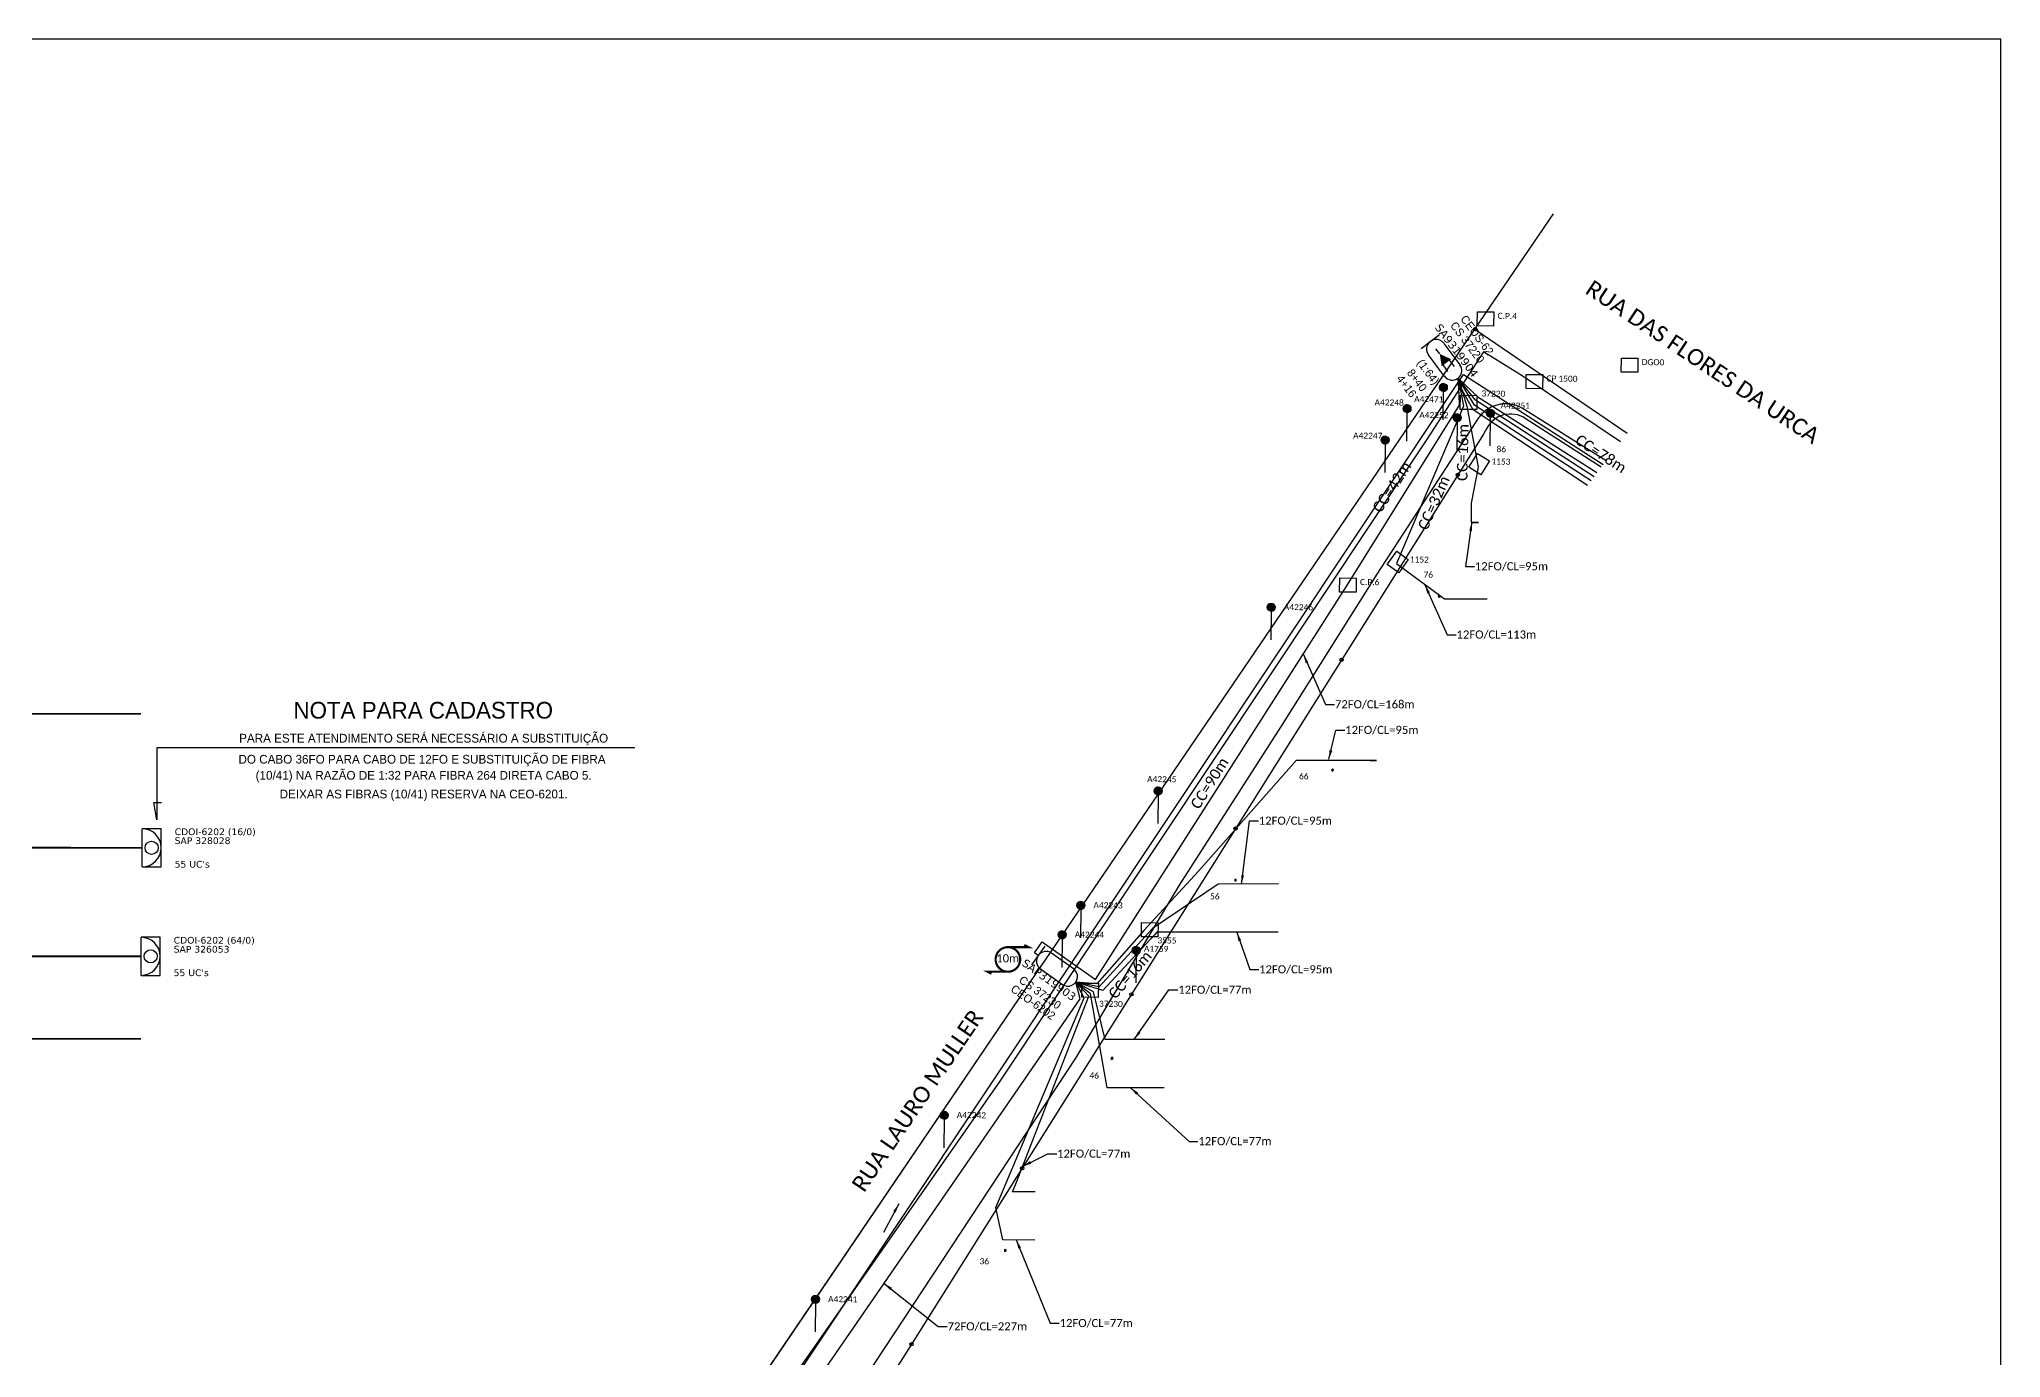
# Model space of a CAD drawing. Extents: x -89 to 1725, y 705 to 1299.
# Drawn here: x 311.4 to 749.2, y 1004.8 to 1299 of the extents above; entities that cross this region are included whole.
import ezdxf
from ezdxf.enums import TextEntityAlignment as Align

# ---------------------------------------------------------------- set-up
doc = ezdxf.new("R2010")
doc.units = 0
for name, color, linetype in [('CD a instalar', 1, 'Continuous'), ('CDO_INTERIOR', 1, 'Continuous'), ('CEO', 5, 'Continuous'), ('CEOS', 1, 'Continuous'), ('label_cabos', 7, 'Continuous'), ('LAYOUT', 7, 'Continuous'), ('LEGENDAS_INFRAESTRUTURAS', 7, 'Continuous'), ('MUB_DIVISA', 7, 'Continuous'), ('MUB_EDIFICACOES', 7, 'Continuous'), ('MUB_MEIOFIO', 7, 'Continuous'), ('MUB_NUMERACAO', 7, 'Continuous'), ('MUB_QUADRAS', 7, 'Continuous'), ('MUB_SEGMENTO', 7, 'Continuous'), ('NOS_DE_INFRAESTRUTURA', 7, 'Continuous')]:
    doc.layers.add(name, color=color, linetype=linetype)
doc.styles.add('Legend', font='calibri.ttf')
doc.styles.add('siredit', font='verdana.ttf')
doc.styles.add('Style-font000', font='font000.shx')
doc.linetypes.add('FENCELINE1', pattern='A,0.25,-0.1,[133,ltypeshp.shx,S=0.1,R=0,X=-0.1,Y=0],-0.1,1', length=1.45)
doc.dimstyles.new('CC', dxfattribs={"dimtxt": 1, "dimasz": 2, "dimexe": 0.18, "dimexo": 0.0625, "dimgap": 0.09, "dimtad": 0, "dimdec": 0, "dimrnd": 1, "dimzin": 0, "dimdsep": 46, "dimtxsty": 'siredit', "dimblk": 'NONE', "dimcen": 0, "dimse1": 1, "dimse2": 1, "dimsd1": 1, "dimsd2": 1, "dimclrt": 7, "dimadec": 0, "dimazin": 0, "dimtfac": 1, "dimtdec": 0, "dimtofl": 0, "dimtmove": 0, "dimatfit": 3, "dimfxl": 0, "dimtolj": 1, "dimtzin": 0, "dimarcsym": 0})

# ---------------------------------------------------------------- blocks, each defined once
blk = doc.blocks.new('DV')
at = {"linetype": 'Continuous'}
blk.add_circle((0, 0), 0.00000275, dxfattribs=at)
blk = doc.blocks.new('FNDM')
at = {"color": 0}
for p, q in [((0, 0.0000017), (-0.0000017, 0)), ((0.0000012, 0.0000012), (-0.0000012, 0.0000012)), ((-0.0000012, 0.0000012), (-0.0000012, -0.0000012)), ((0.0000017, 0), (0, 0.0000017)), ((0.0000012, -0.0000012), (0.0000012, 0.0000012)), ((-0.0000017, 0), (0, -0.0000017)), ((-0.0000012, -0.0000012), (0.0000012, -0.0000012)), ((0, -0.0000017), (0.0000017, 0))]:
    blk.add_line(p, q, dxfattribs=at)
blk = doc.blocks.new('*X98')
at = {"color": 0}
for p, q in [((-0.679997, 0.416018), (-0.018018, 1.077997)), ((-0.679809, 0.433884), (-0.035884, 1.077809)), ((-0.679715, 0.398622), (-0.000622, 1.077715)), ((-0.67911, 0.452261), (-0.054261, 1.07711)), ((-0.678999, 0.381661), (0.016339, 1.076999)), ((-0.677877, 0.365105), (0.032895, 1.075877)), ((-0.677853, 0.471196), (-0.073196, 1.075853)), ((-0.676376, 0.348929), (0.049071, 1.074376)), ((-0.675978, 0.490748), (-0.092748, 1.073978)), ((-0.674518, 0.333109), (0.064891, 1.072518)), ((-0.673417, 0.510987), (-0.112987, 1.071417)), ((-0.672323, 0.317627), (0.080373, 1.070323)), ((-0.67008, 0.532002), (-0.134002, 1.06808)), ((-0.669809, 0.302463), (0.095537, 1.067809)), ((-0.666991, 0.287604), (0.110396, 1.064991)), ((-0.665856, 0.553903), (-0.155903, 1.063856)), ((-0.663883, 0.273034), (0.124966, 1.061883)), ((-0.660603, 0.576834), (-0.178834, 1.058603)), ((-0.660497, 0.258742), (0.139258, 1.058497)), ((-0.656846, 0.244715), (0.153285, 1.054846)), ((-0.654125, 0.600989), (-0.202989, 1.052125)), ((-0.652938, 0.230945), (0.167055, 1.050938)), ((-0.648783, 0.217422), (0.180578, 1.046783)), ((-0.646156, 0.626637), (-0.228637, 1.044156)), ((-0.64439, 0.204138), (0.193862, 1.04239)), ((-0.639766, 0.191085), (0.206915, 1.037766)), ((-0.636298, 0.654172), (-0.256172, 1.034298)), ((-0.634917, 0.178256), (0.219744, 1.032917)), ((-0.62985, 0.165645), (0.232355, 1.02785)), ((-0.624571, 0.153247), (0.244753, 1.022571)), ((-0.623925, 0.684222), (-0.286222, 1.021925)), ((-0.619084, 0.141056), (0.256944, 1.017084)), ((-0.613395, 0.129067), (0.268933, 1.011395)), ((-0.607932, 0.717893), (-0.319893, 1.005932)), ((-0.607508, 0.117277), (0.280723, 1.005508)), ((-0.601426, 0.10568), (0.29232, 0.999426)), ((-0.595154, 0.094275), (0.303725, 0.993154)), ((-0.588694, 0.083057), (0.314943, 0.986694)), ((-0.58596, 0.757543), (-0.359543, 0.98396)), ((-0.58205, 0.072024), (0.325976, 0.98005)), ((-0.575224, 0.061172), (0.336828, 0.973224)), ((-0.568219, 0.0505), (0.3475, 0.966219)), ((-0.561036, 0.040005), (0.357995, 0.959036)), ((-0.553678, 0.029685), (0.368315, 0.951678)), ((-0.550397, 0.810783), (-0.412783, 0.948397)), ((-0.546146, 0.01954), (0.37846, 0.944146)), ((-0.538442, 0.009566), (0.388434, 0.936442)), ((-0.530567, -0.000236), (0.398236, 0.928567)), ((-0.522522, -0.009869), (0.407869, 0.920522)), ((-0.514308, -0.019333), (0.417333, 0.912308)), ((-0.505925, -0.028628), (0.426628, 0.903925)), ((-0.497375, -0.037756), (0.435756, 0.895375)), ((-0.488657, -0.046715), (0.444715, 0.886657)), ((-0.479772, -0.055508), (0.453508, 0.877772)), ((-0.470719, -0.064133), (0.462133, 0.868719)), ((-0.461499, -0.07259), (0.47059, 0.859499)), ((-0.45211, -0.080879), (0.478879, 0.85011)), ((-0.442553, -0.089), (0.487, 0.840553)), ((-0.432826, -0.096951), (0.494951, 0.830826)), ((-0.422929, -0.104731), (0.502731, 0.820929)), ((-0.41286, -0.11234), (0.51034, 0.81086)), ((-0.402619, -0.119776), (0.517776, 0.800619)), ((-0.392202, -0.127037), (0.525037, 0.790202)), ((-0.381609, -0.134122), (0.532122, 0.779609)), ((-0.370838, -0.141028), (0.539028, 0.768838)), ((-0.359886, -0.147754), (0.545754, 0.757886)), ((-0.348751, -0.154296), (0.552296, 0.746751)), ((-0.337429, -0.160652), (0.558652, 0.735429)), ((-0.325919, -0.16682), (0.56482, 0.723919)), ((-0.314215, -0.172794), (0.570794, 0.712215)), ((-0.302316, -0.178572), (0.576572, 0.700316)), ((-0.290215, -0.184149), (0.582149, 0.688215)), ((-0.27791, -0.189522), (0.587522, 0.67591)), ((-0.265395, -0.194684), (0.592684, 0.663395)), ((-0.252664, -0.199631), (0.597631, 0.650664)), ((-0.239711, -0.204356), (0.602356, 0.637711)), ((-0.226531, -0.208853), (0.606853, 0.624531)), ((-0.213115, -0.213115), (0.611115, 0.611115)), ((-0.199456, -0.217134), (0.615134, 0.597456)), ((-0.185546, -0.220901), (0.618901, 0.583546)), ((-0.171373, -0.224406), (0.622406, 0.569373)), ((-0.156929, -0.22764), (0.62564, 0.554929)), ((-0.1422, -0.230589), (0.628589, 0.5402)), ((-0.127174, -0.23324), (0.63124, 0.525174)), ((-0.111836, -0.23558), (0.63358, 0.509836)), ((-0.096169, -0.23759), (0.63559, 0.494169)), ((-0.080154, -0.239253), (0.637253, 0.478154)), ((-0.06377, -0.240547), (0.638547, 0.46177)), ((-0.046993, -0.241448), (0.639448, 0.444993)), ((-0.029795, -0.241927), (0.639927, 0.427795)), ((-0.012144, -0.241953), (0.639953, 0.410144)), ((0.006, -0.241488), (0.639488, 0.392)), ((0.024679, -0.240486), (0.638486, 0.373321)), ((0.043948, -0.238895), (0.636895, 0.354052)), ((0.063871, -0.236649), (0.634649, 0.334129)), ((0.084528, -0.23367), (0.63167, 0.313472)), ((0.106018, -0.229858), (0.627858, 0.291982)), ((0.12847, -0.225084), (0.623084, 0.26953)), ((0.152051, -0.21918), (0.61718, 0.245949)), ((0.176993, -0.211916), (0.609916, 0.221007)), ((0.203627, -0.20296), (0.60096, 0.194373)), ((0.232456, -0.191808), (0.589808, 0.165544)), ((0.264325, -0.177617), (0.575617, 0.133675)), ((0.300865, -0.158754), (0.556754, 0.097135)), ((0.346227, -0.13107), (0.52907, 0.051773)), ((0.43272, -0.062254), (0.460254, -0.03472))]:
    blk.add_line(p, q, dxfattribs=at)
blk = doc.blocks.new('A$C2D1F050B')
at = {"layer": 'LAYOUT', "color": 1, "const_width": 0.4}
blk.add_lwpolyline([(0, 2.27, 1.000012), (0, -2.27, 0.999978)], format="xyb", close=True, dxfattribs=at)
for points in [[(0, 2.27), (3.79, 2.27), (3.03, 2.65)], [(0, -2.27), (-3.79, -2.27), (-3.03, -2.65)]]:
    blk.add_lwpolyline(points, dxfattribs=at)
at = {"layer": 'LAYOUT', "color": 1, "style": 'Legend'}
blk.add_text('10m', height=1.5, dxfattribs=at).set_placement((-2.15, -0.54))
blk = doc.blocks.new('_None')

msp = doc.modelspace()

# ---------------------------------------------------------------- linework, layer by layer
for points in [[(-89.32, 705.02), (749.25, 705.02), (749.25, 1299.02), (-89.32, 1299.02), (-89.32, 705.02)], [(417.9, 906.79), (629.3, 1224.19), (660.53, 1204.13)]]:
    msp.add_lwpolyline(points)
at = {"color": 3, "ltscale": 0.5}
msp.add_lwpolyline([(219.29, 1118.62), (334.4, 1118.62)], dxfattribs=at)
at = {"layer": 'CD a instalar', "color": 5, "linetype": 'Continuous'}
for points in [[(534.41, 1094.6), (533.61, 1095.18), (535.25, 1097.66), (547.22, 1089.22), (603.31, 1177.09), (628.45, 1217.35), (628.38, 1219.66), (628.1, 1223.39)], [(412.74, 891.66), (411.65, 890.32), (408.95, 892.54), (417.19, 901.29), (543.78, 1084.9), (542.77, 1088.64)]]:
    msp.add_lwpolyline(points, dxfattribs=at)
at = {"layer": 'CD a instalar', "color": 7, "linetype": 'Continuous'}
for points in [[(628.1, 1223.39), (629.3, 1217.17), (614.34, 1182.04), (625.09, 1174.15), (634.62, 1174.15)], [(628.1, 1223.39), (630.06, 1217.19), (632.61, 1203.51), (631.04, 1195.48), (631.04, 1191.23), (632.71, 1191.19), (631.04, 1191.23)], [(657.8, 1200.51), (631.81, 1217.41), (628.1, 1223.39)], [(658.48, 1201.41), (631.98, 1218.47), (628.1, 1223.39)], [(659.12, 1202.26), (632.75, 1219.05), (628.1, 1223.39)], [(657.02, 1199.48), (631.52, 1216.35), (628.67, 1221.43)], [(608.48, 1138.1), (609.88, 1138.1), (591.98, 1138.1), (570.21, 1113.43), (558.01, 1100.19), (547.47, 1088.25), (542.77, 1088.64)], [(588.07, 1110.54), (574.56, 1110.52), (559.9, 1100.58), (548, 1087.56), (542.77, 1088.64)], [(587.96, 1099.78), (579.4, 1099.76), (560.91, 1099.76), (560.37, 1099.21), (548.84, 1086.78), (542.77, 1088.64)], [(533.63, 1031.1), (526.51, 1031.18), (524.94, 1038.34), (544.67, 1085.15), (542.77, 1088.64)], [(533.74, 1041.86), (533.74, 1041.86), (528.68, 1041.89), (529.55, 1043.98), (545.67, 1085.48), (542.77, 1088.64), (542.77, 1088.64)], [(562.65, 1075.85), (549.37, 1075.85), (546.76, 1086.49), (542.77, 1088.64)], [(562.54, 1065.09), (549.78, 1065.09), (546.05, 1086.04), (542.77, 1088.64)]]:
    msp.add_lwpolyline(points, dxfattribs=at)
at = {"layer": 'CD a instalar', "color": 7, "linetype": 'Continuous', "const_width": 0.4}
for points in [[(334.17, 1148.5), (254.17, 1148.5), (219.29, 1118.7)], [(334.17, 1075.99), (254.17, 1075.99), (219.29, 1118.62)]]:
    msp.add_lwpolyline(points, dxfattribs=at)
at = {"layer": 'CD a instalar', "color": 3, "linetype": 'Continuous', "const_width": 0.4}
msp.add_lwpolyline([(334.4, 1118.62), (219.29, 1118.7)], dxfattribs=at)
at = {"layer": 'CD a instalar', "linetype": 'Continuous', "const_width": 0.4}
msp.add_lwpolyline([(334.17, 1094.4), (253.66, 1094.39)], dxfattribs=at)
at = {"layer": 'CDO_INTERIOR', "color": 3}
for p, q in [((338.65, 1122.87), (334.4, 1122.87)), ((338.64, 1114.37), (338.65, 1122.87)), ((334.39, 1114.37), (338.64, 1114.37))]:
    msp.add_line(p, q, dxfattribs=at)
at = {"layer": 'CDO_INTERIOR'}
for p, q in [((338.43, 1098.65), (334.18, 1098.65)), ((338.42, 1090.15), (338.43, 1098.65)), ((334.17, 1090.15), (338.42, 1090.15))]:
    msp.add_line(p, q, dxfattribs=at)
at = {"layer": 'CDO_INTERIOR', "color": 3}
msp.add_lwpolyline([(334.39, 1114.37), (334.4, 1122.87)], dxfattribs=at)
at = {"layer": 'CDO_INTERIOR'}
msp.add_lwpolyline([(334.17, 1090.15), (334.18, 1098.65)], dxfattribs=at)
at = {"layer": 'CDO_INTERIOR', "color": 3}
msp.add_circle((336.52, 1118.62), 1.47, dxfattribs=at)
at = {"layer": 'CDO_INTERIOR'}
msp.add_circle((336.3, 1094.4), 1.47, dxfattribs=at)
at = {"layer": 'CDO_INTERIOR', "color": 3}
msp.add_arc((334.4, 1118.62), 4.25, 269.9724, 89.9724, dxfattribs=at)
at = {"layer": 'CDO_INTERIOR'}
msp.add_arc((334.17, 1094.4), 4.25, 269.9724, 89.9724, dxfattribs=at)
at = {"layer": 'CEO', "color": 7}
for p, q in [((542.27, 1091.62), (537.39, 1095.1)), ((534.91, 1091.62), (539.79, 1088.14))]:
    msp.add_line(p, q, dxfattribs=at)
msp.add_lwpolyline([(535.9, 1096.7), (532.91, 1092.5)], dxfattribs=at)
for centre, start, end in [((536.15, 1093.36), 54.5073, 234.5073), ((541.03, 1089.88), 234.5073, 54.5073)]:
    msp.add_arc(centre, 2.14, start, end, dxfattribs=at)
at = {"layer": 'CEOS', "color": 7}
for p, q in [((624.92, 1231.17), (628.53, 1226.38)), ((625.11, 1223.81), (621.51, 1228.6))]:
    msp.add_line(p, q, dxfattribs=at)
for points in [[(619.87, 1230.05), (623.99, 1233.14)], [(624.02, 1228.81), (623.16, 1229.97)], [(624.7, 1226.37), (625.79, 1224.91)], [(626.12, 1227.43), (627.21, 1225.98)]]:
    msp.add_lwpolyline(points, dxfattribs=at)
msp.add_lwpolyline([(624.02, 1228.81, 0, 2.64, 0), (625.51, 1226.84, 2.64, 2.64, 0)], format="xyseb", dxfattribs=at)
at = {"layer": 'CEOS', "color": 1, "linetype": 'Continuous'}
msp.add_lwpolyline([(444.36, 1140.9), (337.68, 1140.9), (337.68, 1124.85), (337.01, 1128.76), (338.69, 1128.76)], dxfattribs=at)
at = {"layer": 'CEOS', "color": 7}
for centre, start, end in [((623.22, 1229.89), 36.9248, 216.9248), ((626.82, 1225.1), 216.9248, 36.9248)]:
    msp.add_arc(centre, 2.14, start, end, dxfattribs=at)
at = {"layer": 'MUB_EDIFICACOES', "color": 253, "linetype": 'Continuous'}
msp.add_lwpolyline([(424.72, 929.45), (530.12, 1085.01), (631.88, 1234.32), (649.4, 1260.06)], dxfattribs=at)
at = {"layer": 'MUB_MEIOFIO', "color": 252, "linetype": 'Continuous'}
for points in [[(664.34, 1209.18), (642.44, 1223.91), (633.78, 1229.29), (621.23, 1209.84), (525.81, 1066.53), (426.3, 924.06), (423, 921.54), (419.87, 919.4), (416.5, 917.79), (414.1, 916.55), (410.8, 916.19), (408.04, 915.93), (405.19, 916.19), (402.71, 916.63), (399.06, 917.96), (397.03, 919.32), (395.24, 920.54), (389.12, 924.5)], [(661.17, 1204.98), (642.68, 1216.54), (642.46, 1216.68), (642.24, 1216.8), (642.01, 1216.92), (641.78, 1217.03), (641.54, 1217.13), (641.31, 1217.22), (641.06, 1217.3), (640.82, 1217.38), (640.57, 1217.45), (640.32, 1217.5), (640.07, 1217.55), (639.82, 1217.6), (639.57, 1217.63), (639.31, 1217.65), (639.06, 1217.67), (638.8, 1217.67), (638.55, 1217.67), (638.29, 1217.66), (638.04, 1217.64), (637.78, 1217.61), (637.53, 1217.57), (637.28, 1217.53), (637.03, 1217.47), (636.78, 1217.41), (636.53, 1217.34), (636.29, 1217.26), (636.05, 1217.17), (635.81, 1217.07), (635.58, 1216.97), (635.35, 1216.85), (635.13, 1216.73), (634.9, 1216.61), (634.69, 1216.47), (634.48, 1216.33), (634.27, 1216.18), (634.07, 1216.02), (633.87, 1215.85), (633.68, 1215.68), (633.5, 1215.5), (633.32, 1215.32), (633.15, 1215.13), (632.98, 1214.94), (632.82, 1214.73), (632.67, 1214.53), (632.53, 1214.32), (632.39, 1214.1), (632.26, 1213.88), (609.97, 1179.67), (588.51, 1145.51), (565.87, 1110.28), (542.7, 1071.7), (465.93, 955.2)]]:
    msp.add_lwpolyline(points, dxfattribs=at)
at = {"layer": 'MUB_QUADRAS', "color": 252, "linetype": 'Continuous'}
for points in [[(391.73, 926.67), (397.14, 923.15), (398.89, 922.12), (400.75, 921.27), (402.68, 920.62), (404.68, 920.17), (406.71, 919.93), (408.75, 919.9), (410.79, 920.1), (412.78, 920.51), (414.74, 921.11), (416.61, 921.92), (418.39, 922.93), (420.05, 924.11), (421.59, 925.46), (422.97, 926.96), (424.19, 928.6), (424.72, 929.45), (476.22, 1005.46), (530.12, 1085.01), (631.88, 1234.32), (665.83, 1211.14)], [(660.09, 1203.54), (643.1, 1214.43), (642.54, 1214.74), (641.97, 1215), (641.37, 1215.19), (640.75, 1215.32), (640.13, 1215.39), (639.49, 1215.39), (638.86, 1215.32), (638.24, 1215.19), (637.64, 1215), (637.06, 1214.74), (636.51, 1214.43), (636.01, 1214.05), (635.54, 1213.63), (635.11, 1213.16), (634.74, 1212.65), (634.51, 1212.27), (633.77, 1210.91), (504.64, 1005.46), (492.77, 987)]]:
    msp.add_lwpolyline(points, dxfattribs=at)
at = {"layer": 'NOS_DE_INFRAESTRUTURA', "color": 5}
for p, q in [((632.39, 1235.08), (632.43, 1238.23)), ((636.06, 1235.04), (632.39, 1235.08)), ((632.43, 1238.23), (636.1, 1238.18)), ((636.1, 1238.18), (636.06, 1235.04)), ((664.55, 1224.75), (664.58, 1227.9)), ((664.58, 1227.9), (668.25, 1227.85)), ((668.25, 1227.85), (668.21, 1224.71)), ((643.31, 1221.1), (643.34, 1224.24)), ((643.34, 1224.24), (647.01, 1224.2)), ((647.01, 1224.2), (646.97, 1221.05)), ((668.21, 1224.71), (664.55, 1224.75)), ((628.6, 1216.44), (628.64, 1219.58)), ((628.64, 1219.58), (632.31, 1219.54)), ((632.31, 1219.54), (632.27, 1216.39)), ((646.97, 1221.05), (643.31, 1221.1)), ((632.27, 1216.39), (628.6, 1216.44)), ((630.55, 1203.51), (632.48, 1206.63)), ((632.48, 1206.63), (635.16, 1204.98)), ((635.16, 1204.98), (633.23, 1201.86)), ((633.23, 1201.86), (630.55, 1203.51)), ((612.31, 1181.8), (614.45, 1184.78)), ((614.45, 1184.78), (617.01, 1182.95)), ((617.01, 1182.95), (614.87, 1179.97)), ((601.68, 1175.69), (601.72, 1178.84)), ((601.72, 1178.84), (605.39, 1178.79)), ((605.39, 1178.79), (605.35, 1175.65)), ((614.87, 1179.97), (612.31, 1181.8)), ((605.35, 1175.65), (601.68, 1175.69)), ((557.44, 1098.77), (557.48, 1101.92)), ((557.48, 1101.92), (561.15, 1101.87)), ((561.15, 1101.87), (561.11, 1098.73)), ((561.11, 1098.73), (557.44, 1098.77)), ((544.12, 1085.28), (544.16, 1088.43)), ((544.16, 1088.43), (547.83, 1088.38)), ((547.83, 1088.38), (547.79, 1085.24)), ((547.79, 1085.24), (544.12, 1085.28))]:
    msp.add_line(p, q, dxfattribs=at)
at = {"layer": 'NOS_DE_INFRAESTRUTURA', "color": 1}
for p, q in [((624.82, 1220.45), (624.74, 1214.07)), ((616.7, 1215.73), (616.63, 1209.35)), ((627.89, 1213.69), (627.81, 1207.31)), ((635.31, 1214.67), (635.23, 1208.3)), ((611.82, 1208.71), (611.74, 1202.33)), ((586.4, 1171.39), (586.32, 1165.01)), ((561.15, 1130.41), (561.07, 1124.03)), ((543.91, 1104.88), (543.83, 1098.5)), ((539.74, 1098.32), (539.66, 1091.94)), ((556.26, 1094.84), (556.18, 1088.46)), ((513.4, 1058.06), (513.32, 1051.68)), ((484.68, 1016.98), (484.6, 1010.6))]:
    msp.add_line(p, q, dxfattribs=at)
for centre in [(624.83, 1221.33), (616.72, 1216.62), (627.9, 1214.58), (635.32, 1215.56), (611.83, 1209.59), (586.41, 1172.27), (561.16, 1131.3), (543.92, 1105.76), (539.75, 1099.21), (556.27, 1095.72), (513.41, 1058.95), (484.69, 1017.86)]:
    msp.add_circle(centre, 0.888, dxfattribs=at)

# ---------------------------------------------------------------- block references
at = {"layer": 'LAYOUT', "linetype": 'Continuous', "xscale": 1.208053691275168, "yscale": 1.208053691275168, "zscale": 1.208053691275168}
msp.add_blockref('A$C2D1F050B', (527.64, 1093.71), dxfattribs=at)
at = {"layer": 'MUB_DIVISA', "color": 255, "xscale": 134479.9217636862, "yscale": 134479.9217636862, "zscale": 134479.9217636862}
for p, rotation in [((631.91, 1234.3), 359.2877144578134), ((628.05, 1201.8), 359.2877182215969), ((602.13, 1160.56), 359.2877891475977), ((578.45, 1122.89), 359.287853930596), ((555.21, 1085.92), 359.2879175113529), ((530.82, 1047.11), 359.2879842600393), ((506.15, 1007.85), 359.2880517826716)]:
    msp.add_blockref('DV', p, dxfattribs=dict(at, rotation=rotation))
at = {"layer": 'NOS_DE_INFRAESTRUTURA', "color": 1}
for name, p, xscale, yscale, zscale, rotation in [('*X98', (624.85, 1220.77), 1.344799217636862, 1.344799217636862, 1.344799217636862, 359.2877423102705), ('*X98', (616.74, 1216.05), 1.344799217636862, 1.344799217636862, 1.344799217636862, 359.2877575077085), ('*X98', (627.92, 1214.01), 1.344799217636862, 1.344799217636862, 1.344799217636862, 359.2877173881694), ('*X98', (635.34, 1215), 1.344799217636862, 1.344799217636862, 1.344799217636862, 359.2876986845363), ('*X98', (611.85, 1209.03), 1.344799217636862, 1.344799217636862, 1.344799217636862, 359.2877710711999), ('FNDM', (623.9, 1174.73), 134479.9217636862, 134479.9217636861, 134479.9217636862, 103.2877242697481), ('*X98', (586.43, 1171.71), 1.344799217636862, 1.344799217636862, 1.344799217636862, 359.2878414438508), ('FNDM', (600.12, 1135.94), 134479.9217636862, 134479.9217636861, 134479.9217636862, 172.2877890800654), ('*X98', (561.18, 1130.74), 1.344799217636862, 1.344799217636862, 1.344799217636862, 359.2879103263066), ('FNDM', (578.42, 1111.4), 134479.9217636861, 134479.9217636862, 134479.9217636862, 269.2878510509402), ('*X98', (543.94, 1105.2), 1.344799217636862, 1.344799217636862, 1.344799217636862, 359.2879579854269), ('*X98', (539.77, 1098.64), 1.344799217636862, 1.344799217636862, 1.344799217636862, 359.28796940636), ('*X98', (556.29, 1095.16), 1.344799217636862, 1.344799217636862, 1.344799217636862, 359.2879164996259), ('FNDM', (550.87, 1071.64), 134479.9217636862, 134479.9217636862, 134479.9217636862, 232.287927507902), ('*X98', (513.43, 1058.39), 1.344799217636862, 1.344799217636862, 1.344799217636862, 359.2880419140269), ('FNDM', (527.04, 1028.79), 134479.9217636863, 134479.9217636862, 134479.9217636862, 252.2879914314375), ('*X98', (484.71, 1017.3), 1.344799217636862, 1.344799217636862, 1.344799217636862, 359.2881217058419)]:
    msp.add_blockref(name, p, dxfattribs=dict(at, xscale=xscale, yscale=yscale, zscale=zscale, rotation=rotation))

# ---------------------------------------------------------------- texts
at = {"layer": 'CDO_INTERIOR', "color": 3, "style": 'siredit'}
for s, p in [('CDOI-6202 (16/0)', (341.65, 1122.2)), ('SAP 328028', (341.65, 1120.2)), ("55 UC's", (341.64, 1114.95))]:
    msp.add_text(s, height=1.5, rotation=359.9724, dxfattribs=at).set_placement(p, align=Align.MIDDLE_LEFT)
at = {"layer": 'CDO_INTERIOR', "style": 'siredit'}
for s, p in [('CDOI-6202 (64/0)', (341.43, 1097.99)), ('SAP 326053', (341.43, 1095.99)), ("55 UC's", (341.42, 1090.74))]:
    msp.add_text(s, height=1.5, rotation=359.9724, dxfattribs=at).set_placement(p, align=Align.MIDDLE_LEFT)
at = {"layer": 'CEO', "color": 7, "linetype": 'FENCELINE1'}
for s, height, style, p in [('SAP319903', 1.786, 'siredit', (536.83, 1089.15)), ('CEO-6202', 1.81, 'Style-font000', (533.26, 1084.15)), ('CS 37230', 1.81, 'Style-font000', (534.82, 1086.33))]:
    msp.add_text(s, height=height, rotation=324.5073, dxfattribs=dict(at, style=style)).set_placement(p, align=Align.MIDDLE_CENTER)
at = {"layer": 'CEOS', "color": 7, "linetype": 'FENCELINE1'}
for s, height, style, p in [('SA9319904', 1.786, 'siredit', (627.8, 1229.58)), ('CS 37220', 1.81, 'Style-font000', (630.2, 1231.39)), ('CEOS-62', 1.81, 'Style-font000', (632.35, 1233))]:
    msp.add_text(s, height=height, rotation=306.9248, dxfattribs=dict(at, style=style)).set_placement(p, align=Align.MIDDLE_CENTER)
at = {"layer": 'CEOS', "color": 7, "linetype": 'FENCELINE1', "style": 'Style-font000'}
for s, p in [('(1:64)', (622.18, 1225.36)), ('4+16 ', (617.55, 1221.88)), ('8+40', (619.69, 1223.49))]:
    msp.add_text(s, height=1.81, rotation=306.9248, dxfattribs=at).set_placement(p, align=Align.TOP_CENTER)
at = {"layer": 'CEOS', "color": 0, "linetype": 'Continuous', "style": 'Style-font000'}
msp.add_text('NOTA PARA CADASTRO', height=3.7314, dxfattribs=at).set_placement((397.14, 1149.31), align=Align.MIDDLE_CENTER)
at = {"layer": 'CEOS', "color": 1, "linetype": 'Continuous', "style": 'Style-font000'}
for s, p in [('PARA ESTE ATENDIMENTO SERÁ NECESSÁRIO A SUBSTITUIÇÃO', (397.23, 1143.07)), ('DO CABO 36FO PARA CABO DE 12FO E SUBSTITUIÇÃO DE FIBRA ', (397.23, 1138.37)), ('(10/41) NA RAZÃO DE 1:32 PARA FIBRA 264 DIRETA CABO 5.', (397.23, 1134.79))]:
    msp.add_text(s, height=1.9482, dxfattribs=at).set_placement(p, align=Align.MIDDLE_CENTER)
at = {"layer": 'CEOS', "color": 3, "linetype": 'Continuous', "style": 'Style-font000'}
msp.add_text('DEIXAR AS FIBRAS (10/41) RESERVA NA CEO-6201.', height=1.9482, dxfattribs=at).set_placement((397.23, 1130.61), align=Align.MIDDLE_CENTER)
at = {"layer": 'label_cabos', "linetype": 'Continuous', "char_height": 2.416, "attachment_point": 5, "style": 'Legend'}
for s, insert, rotation in [('\\A1;CC=16m', (629.15, 1206.83), 88.7276), ('\\A1;CC=78m', (660.02, 1206.54), 327.0101), ('\\A1;CC=42m', (613.34, 1199.14), 56.6962), ('\\A1;CC=32m', (622.69, 1195.58), 66.1538), ('\\A1;CC=90m', (572.64, 1133.04), 57.972), ('\\A1;CC=16m', (554.9, 1090.29), 49.3053)]:
    msp.add_mtext(s, dxfattribs=dict(at, insert=insert, rotation=rotation))
at = {"layer": 'label_cabos', "linetype": 'Continuous', "char_height": 1.8121, "attachment_point": 4, "style": 'Legend'}
for s, insert in [('12FO/CL=95m', (631.86, 1181.37)), ('12FO/CL=113m', (627.77, 1166.14)), ('72FO/CL=168m', (600.63, 1150.58)), ('12FO/CL=95m', (602.92, 1144.86)), ('12FO/CL=95m', (583.63, 1124.61)), ('12FO/CL=95m', (583.71, 1091.44)), ('12FO/CL=77m', (565.67, 1086.89)), ('12FO/CL=77m', (538.62, 1050.32)), ('12FO/CL=77m', (570.15, 1053.11)), ('72FO/CL=227m', (514.17, 1011.78)), ('12FO/CL=77m', (539.18, 1012.52))]:
    msp.add_mtext(s, dxfattribs=dict(at, insert=insert))
at = {"layer": 'LEGENDAS_INFRAESTRUTURAS', "color": 5, "style": 'Legend'}
for s, rotation, p in [('C.P.4', 359.2877, (636.93, 1236.65)), ('DGO0', 359.2876, (669.08, 1226.32)), ('CP 1500', 359.2877, (647.84, 1222.67)), ('37220', 359.2877, (633.34, 1219.32)), ('1153', 359.2877, (635.55, 1204.15)), ('1152', 359.2877, (617.34, 1182.29)), ('C.P.6', 359.2878, (606.22, 1177.26)), ('3555', 359.2879, (561.01, 1097.3)), ('37230', 359.2879, (547.96, 1083.16))]:
    msp.add_text(s, height=1.345, rotation=rotation, dxfattribs=at).set_placement(p)
at = {"layer": 'LEGENDAS_INFRAESTRUTURAS', "color": 1, "style": 'Legend'}
for s, rotation, p in [('A42248', 359.2877, (609.47, 1217.34)), ('A42471', 359.2877, (618.31, 1218.09)), ('A42251', 359.2877, (637.62, 1216.65)), ('A42252', 359.2877, (619.45, 1214.54)), ('A42247', 359.2878, (604.69, 1209.94)), ('A42246', 359.2878, (589.22, 1171.68)), ('A42245', 359.2879, (558.71, 1133.3)), ('A42243', 359.2879, (546.73, 1105.17)), ('A42244', 359.288, (542.56, 1098.61)), ('A1759', 359.2879, (558, 1095.43)), ('A42242', 359.288, (516.22, 1058.35)), ('A42241', 359.2881, (487.5, 1017.27))]:
    msp.add_text(s, height=1.345, rotation=rotation, dxfattribs=at).set_placement(p)
at = {"layer": 'MUB_NUMERACAO', "color": 255, "style": 'Legend'}
for s, rotation, p in [('86', 359.2877, (636.69, 1206.91)), ('76', 359.2877, (620.4, 1178.9)), ('66', 359.2878, (592.61, 1133.92)), ('56', 359.2879, (572.76, 1107.12)), ('46', 359.2879, (545.83, 1067.16)), ('36', 359.288, (521.3, 1025.71))]:
    msp.add_text(s, height=1.345, rotation=rotation, dxfattribs=at).set_placement(p)
at = {"layer": 'MUB_SEGMENTO', "color": 0, "style": 'Legend'}
for s, rotation, p in [('RUA DAS FLORES DA URCA', 326.3614, (656.24, 1242.5)), ('RUA LAURO MULLER', 55.7631, (495.54, 1041.51))]:
    msp.add_text(s, height=3.6242, rotation=rotation, dxfattribs=at).set_placement(p)

# ---------------------------------------------------------------- leaders
at = {"layer": 'label_cabos', "linetype": 'Continuous', "annotation_type": 0, "has_hookline": 1, "hookline_direction": 0}
for points, text_width in [([(631.21, 1191.34), (629.77, 1181.37), (631.77, 1181.37)], 16.06), ([(620.73, 1177.3), (625.68, 1166.14), (627.68, 1166.14)], 17.51), ([(593.59, 1161.73), (598.54, 1150.58), (600.54, 1150.58)], 17.61), ([(599.27, 1138.4), (600.83, 1144.86), (602.83, 1144.86)], 16.06), ([(579.78, 1110.53), (581.54, 1124.61), (583.54, 1124.61)], 16.06), ([(578.74, 1099.76), (581.62, 1091.44), (583.62, 1091.44)], 16.06), ([(555.83, 1075.85), (563.58, 1086.89), (565.58, 1086.89)], 16.06), ([(555.02, 1065.09), (568.06, 1053.11), (570.06, 1053.11)], 16.06), ([(530.93, 1047.54), (536.53, 1050.32), (538.53, 1050.32)], 16.06), ([(529.51, 1031.15), (537.09, 1012.52), (539.09, 1012.52)], 16.06), ([(500.01, 1021.41), (512.08, 1011.78), (514.08, 1011.78)], 17.61)]:
    msp.add_leader(points, dimstyle='CC', override={"dimtad": 0}, dxfattribs=dict(at, text_width=text_width))
at = {"layer": 'label_cabos', "linetype": 'FENCELINE1'}
msp.add_leader([(503.27, 1039.14), (499.85, 1032.81)], dimstyle='CC', override={"dimtad": 0}, dxfattribs=at)

doc.saveas('drawing.dxf')
